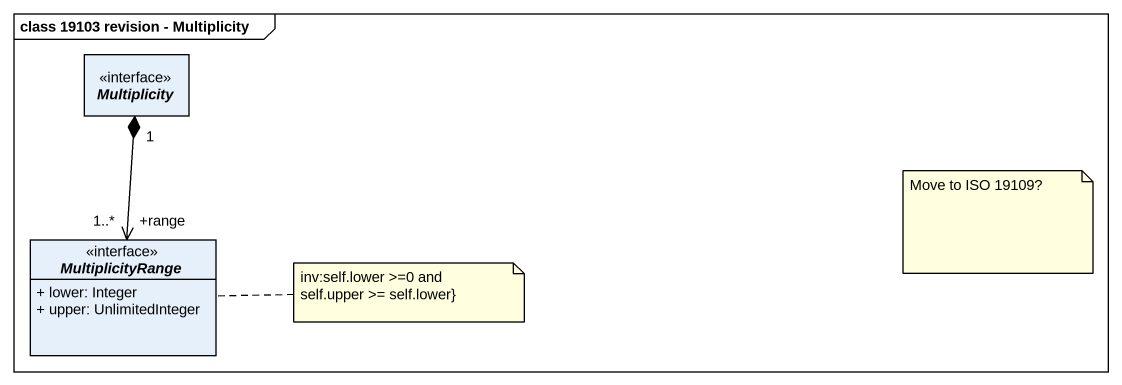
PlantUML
@startuml
mainframe class 19103 revision - Multiplicity
hide circle
hide empty members
skinparam classAttributeIconSize 0
interface Multiplicity
interface MultiplicityRange {
  + lower: Integer
  + upper: UnlimitedInteger
}
MultiplicityRange "+range\n1..*" <-up-* "1" Multiplicity
note as N1
  Move to ISO 19109?
end note
note right of MultiplicityRange
  inv:self.lower >=0 and
  self.upper >= self.lower}
end note
@enduml
